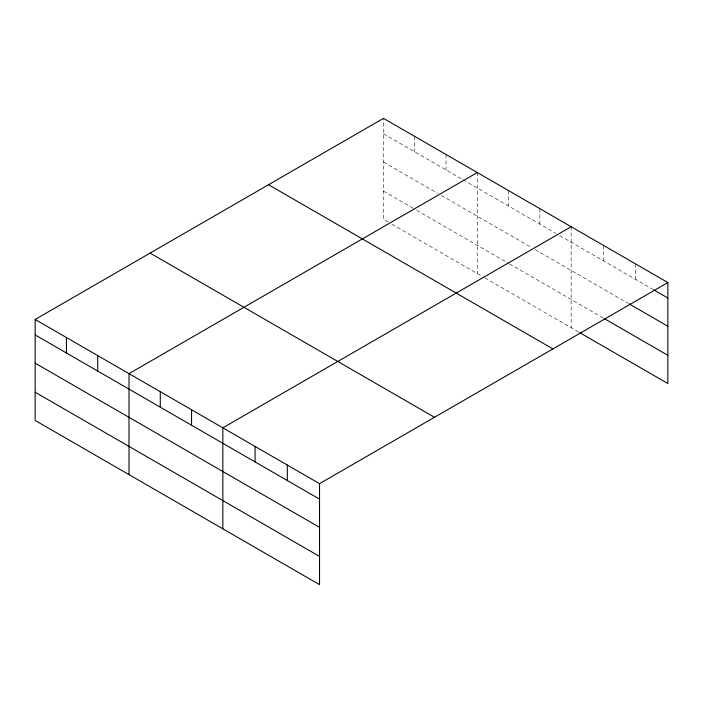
<?xml version="1.0" encoding="UTF-8"?>
<svg xmlns="http://www.w3.org/2000/svg" width="703" height="703" viewBox="0 0 703 703"><rect width="100%" height="100%" fill="white"/><g stroke="black" fill="none" stroke-linecap="round" stroke-linejoin="round"><path stroke-width="0.53" stroke-dasharray="3.52 2.64" d="M388.205 222.086L383.469 219.345L383.469 118.368M383.469 133.834L462.143 179.256M463.092 179.801L555.994 233.44M559.781 235.628L652.683 289.258M383.469 162.05L437.503 193.246M441.291 195.434L531.345 247.43M535.141 249.618L628.034 303.257M383.469 191.128L414.752 209.186M416.642 210.285L508.594 263.37M509.543 263.915L603.394 318.099M392.002 224.275L483.945 277.36M484.894 277.905L578.745 332.088M635.617 263.941L635.617 279.407M603.394 245.338L603.394 260.804M571.161 226.726L571.161 327.712M539.878 208.668L539.878 224.134M508.594 190.61L508.594 206.076M477.311 172.551L477.311 273.529M446.027 154.484L446.027 169.95M414.752 136.426L414.752 151.892"/><path stroke-width="1.05" d="M35.15 319.461L319.531 483.655L319.531 584.632L35.15 420.447L35.15 319.461L383.469 118.368L667.85 282.553L667.85 383.539L579.694 332.642M477.311 172.551L129.001 373.644L129.001 474.63M571.161 226.726L222.842 427.828L222.842 528.814M319.531 483.655L667.85 282.553M653.632 289.812L667.85 298.019M628.983 303.801L667.85 326.236M604.334 318.644L667.85 355.314M268.52 184.731L552.91 348.916M150.091 253.098L434.48 417.292M35.15 334.927L319.531 499.121M35.15 363.152L319.531 527.338M35.15 392.23L319.531 556.416M287.307 465.043L287.307 480.509M255.075 446.431L255.075 461.906M191.559 409.77L191.559 425.236M160.275 391.703L160.275 407.169M97.717 355.586L97.717 371.052M66.433 337.528L66.433 352.994"/></g></svg>
